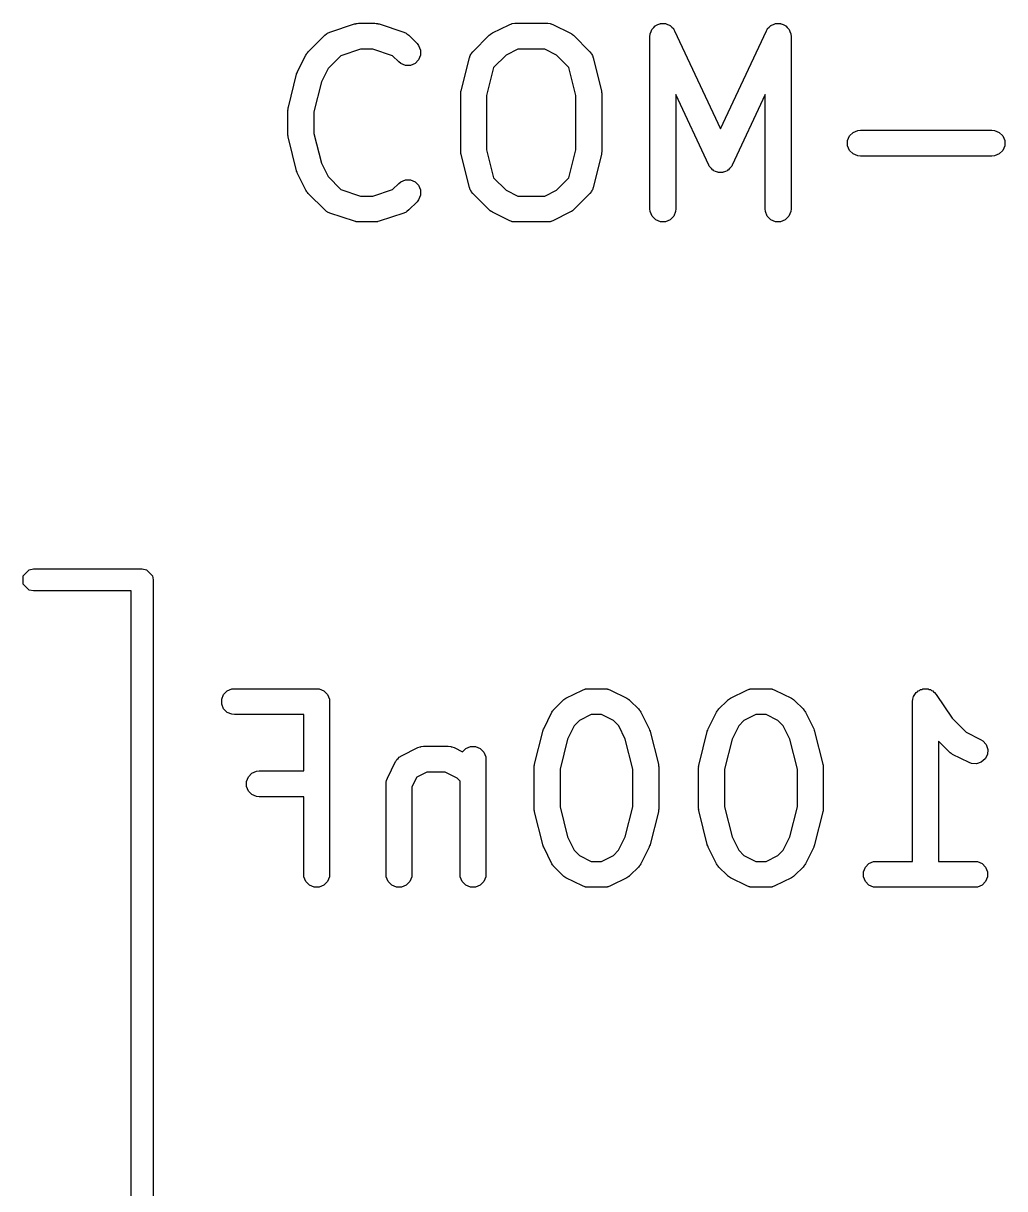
# Model space of a CAD drawing. Header units: millimetres. Extents: x 60 to 220, y -152 to -53.
# Drawn here: x 98.86 to 104.54, y -123.52 to -116.78 of the extents above; entities that cross this region are included whole.
import ezdxf

# ---------------------------------------------------------------- set-up
doc = ezdxf.new("R2010")
doc.units = ezdxf.units.MM
doc.layers.add('F.Silkscreen', color=41, linetype='CONTINUOUS', true_color=0xf2eda1)

msp = doc.modelspace()

# ---------------------------------------------------------------- linework, layer by layer
at = {"layer": 'F.Silkscreen', "linetype": 'CONTINUOUS'}
for p, q in [((100.634997, -116.828787), (100.777853, -116.781168)), ((100.777853, -116.781168), (100.785108, -116.779518)), ((100.785108, -116.779518), (100.786939, -116.77876)), ((100.786939, -116.77876), (100.789592, -116.778498)), ((100.789592, -116.778498), (100.79219, -116.777908)), ((100.79219, -116.777908), (100.794164, -116.778048)), ((100.794164, -116.778048), (100.801571, -116.777319)), ((100.801571, -116.777319), (100.896809, -116.777319)), ((100.896809, -116.777319), (100.904214, -116.778048)), ((100.904214, -116.778048), (100.906189, -116.777908)), ((100.906189, -116.777908), (100.908786, -116.778498)), ((100.908786, -116.778498), (100.911441, -116.77876)), ((100.911441, -116.77876), (100.913272, -116.779518)), ((100.913272, -116.779518), (100.920526, -116.781168)), ((100.920526, -116.781168), (101.063383, -116.828787)), ((101.577554, -116.832856), (101.672792, -116.785237)), ((101.672792, -116.785237), (101.686523, -116.779982)), ((101.686523, -116.779982), (101.689212, -116.77979)), ((101.689212, -116.77979), (101.691701, -116.77876)), ((101.691701, -116.77876), (101.706333, -116.777319)), ((101.706333, -116.777319), (101.896809, -116.777319)), ((101.896809, -116.777319), (101.911441, -116.77876)), ((101.911441, -116.77876), (101.91393, -116.779791)), ((101.91393, -116.779791), (101.916618, -116.779982)), ((101.916618, -116.779982), (101.93035, -116.785237)), ((101.93035, -116.785237), (102.025588, -116.832856)), ((102.510321, -116.801445), (102.51911, -116.791849)), ((102.51911, -116.791849), (102.520625, -116.791141)), ((102.520625, -116.791141), (102.521808, -116.789959)), ((102.521808, -116.789959), (102.533829, -116.784979)), ((102.533829, -116.784979), (102.545628, -116.779473)), ((102.545628, -116.779473), (102.547299, -116.779399)), ((102.547299, -116.779399), (102.548844, -116.77876)), ((102.548844, -116.77876), (102.561863, -116.77876)), ((102.561863, -116.77876), (102.574864, -116.778189)), ((102.574864, -116.778189), (102.576434, -116.77876)), ((102.576434, -116.77876), (102.578108, -116.77876)), ((102.578108, -116.77876), (102.590134, -116.783741)), ((102.590134, -116.783741), (102.602365, -116.788189)), ((102.602365, -116.788189), (102.603598, -116.789318)), ((102.603598, -116.789318), (102.605144, -116.789959)), ((102.605144, -116.789959), (102.614349, -116.799164)), ((102.614349, -116.799164), (102.623946, -116.807953)), ((103.169672, -116.807952), (103.179275, -116.799157)), ((103.179275, -116.799157), (103.188474, -116.789959)), ((103.188474, -116.789959), (103.190019, -116.789319)), ((103.190019, -116.789319), (103.191253, -116.788189)), ((103.191253, -116.788189), (103.203491, -116.783738)), ((103.203491, -116.783738), (103.21551, -116.77876)), ((103.21551, -116.77876), (103.217181, -116.77876)), ((103.217181, -116.77876), (103.218754, -116.778188)), ((103.218754, -116.778188), (103.231768, -116.77876)), ((103.231768, -116.77876), (103.244774, -116.77876)), ((103.244774, -116.77876), (103.246317, -116.779399)), ((103.246317, -116.779399), (103.24799, -116.779473)), ((103.24799, -116.779473), (103.259797, -116.784982)), ((103.259797, -116.784982), (103.27181, -116.789959)), ((103.27181, -116.789959), (103.272991, -116.79114)), ((103.272991, -116.79114), (103.274508, -116.791848)), ((103.274508, -116.791848), (103.283302, -116.801451)), ((100.510443, -116.942143), (100.605681, -116.846905)), ((100.605681, -116.846905), (100.617046, -116.837577)), ((100.617046, -116.837577), (100.619536, -116.836545)), ((100.619536, -116.836545), (100.621571, -116.834781)), ((100.621571, -116.834781), (100.634997, -116.828787)), ((101.063383, -116.828787), (101.076808, -116.834781)), ((101.076808, -116.834781), (101.078843, -116.836546)), ((101.078843, -116.836546), (101.081334, -116.837578)), ((101.081334, -116.837578), (101.092699, -116.846905)), ((101.092699, -116.846905), (101.140318, -116.894524)), ((101.462824, -116.942143), (101.558062, -116.846905)), ((101.558062, -116.846905), (101.563812, -116.842184)), ((101.563812, -116.842184), (101.565111, -116.840688)), ((101.565111, -116.840688), (101.567365, -116.839268)), ((101.567365, -116.839268), (101.569427, -116.837577)), ((101.569427, -116.837577), (101.571259, -116.836818)), ((101.571259, -116.836818), (101.577554, -116.832856)), ((102.025588, -116.832856), (102.031887, -116.83682)), ((102.031887, -116.83682), (102.033715, -116.837578)), ((102.033715, -116.837578), (102.035771, -116.839266)), ((102.035771, -116.839266), (102.038031, -116.840688)), ((102.038031, -116.840688), (102.03933, -116.842186)), ((102.03933, -116.842186), (102.04508, -116.846905)), ((102.04508, -116.846905), (102.140318, -116.942143)), ((102.488476, -116.852319), (102.489423, -116.842697)), ((102.488476, -117.852319), (102.488476, -116.852319)), ((102.489346, -116.840931), (102.48969, -116.839982)), ((102.489423, -116.842697), (102.489346, -116.840931)), ((102.48969, -116.839982), (102.489917, -116.837687)), ((102.489917, -116.837687), (102.494898, -116.82566)), ((102.494898, -116.82566), (102.499346, -116.81343)), ((102.499346, -116.81343), (102.500475, -116.812196)), ((102.500475, -116.812196), (102.501116, -116.810651)), ((102.501116, -116.810651), (102.510321, -116.801445)), ((102.623946, -116.807953), (102.62512, -116.809935)), ((102.62512, -116.809935), (102.625836, -116.810651)), ((102.625836, -116.810651), (102.626514, -116.812287)), ((102.626514, -116.812287), (102.63144, -116.820603)), ((102.63144, -116.820603), (102.896808, -117.38925)), ((102.896808, -117.38925), (103.162178, -116.820602)), ((103.162178, -116.820602), (103.167105, -116.812284)), ((103.167105, -116.812284), (103.167782, -116.810651)), ((103.167782, -116.810651), (103.168496, -116.809936)), ((103.168496, -116.809936), (103.169672, -116.807952)), ((103.283302, -116.801451), (103.292502, -116.810651)), ((103.292502, -116.810651), (103.293142, -116.812196)), ((103.293142, -116.812196), (103.294272, -116.81343)), ((103.294272, -116.81343), (103.298719, -116.82566)), ((103.298719, -116.82566), (103.303701, -116.837687)), ((103.303701, -116.837687), (103.303927, -116.839982)), ((103.303927, -116.839982), (103.304272, -116.840931)), ((103.304272, -116.840931), (103.304194, -116.842697)), ((103.304194, -116.842697), (103.305142, -116.852319)), ((103.305142, -116.852319), (103.305142, -117.852319)), ((100.813741, -116.927319), (100.699228, -116.96549)), ((100.884639, -116.927319), (100.813741, -116.927319)), ((100.999152, -116.96549), (100.884639, -116.927319)), ((101.140318, -116.894524), (101.149645, -116.905889)), ((101.149645, -116.905889), (101.160844, -116.932925)), ((101.160844, -116.932925), (101.160844, -116.962188)), ((101.724038, -116.927319), (101.655522, -116.961577)), ((101.879104, -116.927319), (101.724038, -116.927319)), ((101.94762, -116.961577), (101.879104, -116.927319)), ((100.448775, -117.056873), (100.496394, -116.961635)), ((100.496394, -116.961635), (100.500358, -116.955335)), ((100.500358, -116.955335), (100.501116, -116.953508)), ((100.501116, -116.953508), (100.502804, -116.951451)), ((100.502804, -116.951451), (100.504226, -116.949192)), ((100.504226, -116.949192), (100.505724, -116.947892)), ((100.505724, -116.947892), (100.510443, -116.942143)), ((100.699228, -116.96549), (100.625115, -117.039603)), ((101.034252, -117.00059), (100.999152, -116.96549)), ((101.045617, -117.009917), (101.034252, -117.00059)), ((101.149645, -116.989224), (101.128952, -117.009917)), ((101.160844, -116.962188), (101.149645, -116.989224)), ((101.395477, -117.167462), (101.443096, -116.976986)), ((101.443096, -116.976986), (101.448043, -116.96314)), ((101.448043, -116.96314), (101.451363, -116.958658)), ((101.451363, -116.958658), (101.453497, -116.953508)), ((101.453497, -116.953508), (101.462824, -116.942143)), ((101.655522, -116.961577), (101.583579, -117.033519)), ((102.019562, -117.033519), (101.94762, -116.961577)), ((102.140318, -116.942143), (102.149646, -116.953508)), ((102.149646, -116.953508), (102.15178, -116.958661)), ((102.15178, -116.958661), (102.155099, -116.96314)), ((102.155099, -116.96314), (102.160046, -116.976986)), ((102.160046, -116.976986), (102.207665, -117.167462)), ((100.443096, -117.072224), (100.443481, -117.071144)), ((100.443481, -117.071144), (100.44352, -117.070605)), ((100.44352, -117.070605), (100.445847, -117.064523)), ((100.445847, -117.064523), (100.448043, -117.058378)), ((100.448043, -117.058378), (100.448365, -117.057942)), ((100.448365, -117.057942), (100.448775, -117.056873)), ((100.625115, -117.039603), (100.586621, -117.11659)), ((101.072653, -117.021116), (101.045617, -117.009917)), ((101.101916, -117.021116), (101.072653, -117.021116)), ((101.128952, -117.009917), (101.101916, -117.021116)), ((101.583579, -117.033519), (101.543238, -117.194886)), ((102.059904, -117.194886), (102.019562, -117.033519)), ((100.395477, -117.2627), (100.443096, -117.072224)), ((100.586621, -117.11659), (100.543238, -117.290124)), ((101.393238, -117.185652), (101.393489, -117.183098)), ((101.393238, -117.518985), (101.393238, -117.185652)), ((101.393327, -117.182006), (101.394136, -117.176532)), ((101.393489, -117.183098), (101.393327, -117.182006)), ((101.394136, -117.176532), (101.394679, -117.17102)), ((101.394679, -117.17102), (101.395101, -117.169998)), ((101.395101, -117.169998), (101.395477, -117.167462)), ((101.543238, -117.194886), (101.543238, -117.509751)), ((102.059904, -117.509751), (102.059904, -117.194886)), ((102.207665, -117.167462), (102.20804, -117.169998)), ((102.20804, -117.169998), (102.208463, -117.17102)), ((102.208463, -117.17102), (102.209005, -117.176532)), ((102.209005, -117.176532), (102.209815, -117.182006)), ((102.209815, -117.182006), (102.209652, -117.183098)), ((102.209652, -117.183098), (102.209904, -117.185652)), ((102.209904, -117.185652), (102.209904, -117.518985)), ((102.828845, -117.598321), (102.638476, -117.190386)), ((102.638476, -117.190386), (102.638476, -117.852319)), ((103.155142, -117.190386), (102.964773, -117.59832)), ((103.155142, -117.852319), (103.155142, -117.190386)), ((100.393327, -117.277244), (100.394136, -117.27177)), ((100.394136, -117.27177), (100.394679, -117.266258)), ((100.394679, -117.266258), (100.395101, -117.265236)), ((100.395101, -117.265236), (100.395477, -117.2627)), ((100.393238, -117.28089), (100.393489, -117.278336)), ((100.393238, -117.423747), (100.393238, -117.28089)), ((100.393489, -117.278336), (100.393327, -117.277244)), ((100.543238, -117.290124), (100.543238, -117.414513)), ((103.664665, -117.409006), (103.691701, -117.397807)), ((103.691701, -117.397807), (103.706333, -117.396366)), ((103.706333, -117.396366), (104.468238, -117.396366)), ((104.468238, -117.396366), (104.48287, -117.397807)), ((104.48287, -117.397807), (104.509906, -117.409006)), ((100.393489, -117.4263), (100.393238, -117.423747)), ((100.393327, -117.427393), (100.393489, -117.4263)), ((100.394136, -117.432866), (100.393327, -117.427393)), ((100.394679, -117.438379), (100.394136, -117.432866)), ((100.395101, -117.4394), (100.394679, -117.438379)), ((100.395477, -117.441937), (100.395101, -117.4394)), ((100.443096, -117.632413), (100.395477, -117.441937)), ((100.543238, -117.414513), (100.586621, -117.588047)), ((103.632774, -117.456734), (103.643973, -117.429698)), ((103.632774, -117.485998), (103.632774, -117.456734)), ((103.643973, -117.429698), (103.664665, -117.409006)), ((104.509906, -117.409006), (104.530598, -117.429698)), ((104.530598, -117.429698), (104.541797, -117.456734)), ((104.541797, -117.456734), (104.541797, -117.485998)), ((101.393489, -117.521538), (101.393238, -117.518985)), ((101.393327, -117.522631), (101.393489, -117.521538)), ((101.394136, -117.528104), (101.393327, -117.522631)), ((101.394679, -117.533617), (101.394136, -117.528104)), ((101.395101, -117.534638), (101.394679, -117.533617)), ((101.395477, -117.537175), (101.395101, -117.534638)), ((101.443096, -117.727651), (101.395477, -117.537175)), ((101.543238, -117.509751), (101.583579, -117.671117)), ((102.019562, -117.671117), (102.059904, -117.509751)), ((102.207665, -117.537175), (102.160046, -117.727651)), ((102.20804, -117.534638), (102.207665, -117.537175)), ((102.208463, -117.533617), (102.20804, -117.534638)), ((102.209005, -117.528104), (102.208463, -117.533617)), ((102.209815, -117.522631), (102.209005, -117.528104)), ((102.209904, -117.518985), (102.209652, -117.521538)), ((102.209652, -117.521538), (102.209815, -117.522631)), ((103.643973, -117.513034), (103.632774, -117.485998)), ((103.664665, -117.533726), (103.643973, -117.513034)), ((103.691701, -117.544925), (103.664665, -117.533726)), ((104.509906, -117.533726), (104.48287, -117.544925)), ((104.530598, -117.513034), (104.509906, -117.533726)), ((104.541797, -117.485998), (104.530598, -117.513034)), ((100.586621, -117.588047), (100.625115, -117.665034)), ((102.832019, -117.60368), (102.828845, -117.598321)), ((102.832679, -117.605493), (102.832019, -117.60368)), ((102.833853, -117.606775), (102.832679, -117.605493)), ((102.836339, -117.610971), (102.833853, -117.606775)), ((102.844748, -117.618671), (102.836339, -117.610971)), ((102.957279, -117.61097), (102.948876, -117.618664)), ((102.959762, -117.606777), (102.957279, -117.61097)), ((102.960939, -117.605493), (102.959762, -117.606777)), ((102.961599, -117.603677), (102.960939, -117.605493)), ((102.964773, -117.59832), (102.961599, -117.603677)), ((103.706333, -117.546366), (103.691701, -117.544925)), ((104.468238, -117.546366), (103.706333, -117.546366)), ((104.48287, -117.544925), (104.468238, -117.546366)), ((100.443481, -117.633492), (100.443096, -117.632413)), ((100.44352, -117.634032), (100.443481, -117.633492)), ((100.445847, -117.640113), (100.44352, -117.634032)), ((100.448043, -117.646259), (100.445847, -117.640113)), ((100.448365, -117.646694), (100.448043, -117.646259)), ((100.448775, -117.647764), (100.448365, -117.646694)), ((100.496394, -117.743002), (100.448775, -117.647764)), ((100.625115, -117.665034), (100.699228, -117.739148)), ((101.583579, -117.671117), (101.655522, -117.743061)), ((101.947619, -117.743061), (102.019562, -117.671117)), ((102.852443, -117.627074), (102.844748, -117.618671)), ((102.855461, -117.628482), (102.852443, -117.627074)), ((102.85792, -117.630734), (102.855461, -117.628482)), ((102.868632, -117.634629), (102.85792, -117.630734)), ((102.878961, -117.63945), (102.868632, -117.634629)), ((102.882289, -117.639596), (102.878961, -117.63945)), ((102.885421, -117.640735), (102.882289, -117.639596)), ((102.896815, -117.640234), (102.885421, -117.640735)), ((102.908197, -117.640734), (102.896815, -117.640234)), ((102.911325, -117.639596), (102.908197, -117.640734)), ((102.914657, -117.63945), (102.911325, -117.639596)), ((102.924992, -117.634626), (102.914657, -117.63945)), ((102.935698, -117.630734), (102.924992, -117.634626)), ((102.938153, -117.628484), (102.935698, -117.630734)), ((102.941175, -117.627075), (102.938153, -117.628484)), ((102.948876, -117.618664), (102.941175, -117.627075)), ((100.500357, -117.749298), (100.496394, -117.743002)), ((100.699228, -117.739148), (100.813741, -117.777319)), ((100.884639, -117.777319), (100.999152, -117.739147)), ((100.999152, -117.739147), (101.034251, -117.704048)), ((101.034251, -117.704048), (101.045617, -117.69472)), ((101.045617, -117.69472), (101.072653, -117.683521)), ((101.072653, -117.683521), (101.101916, -117.683521)), ((101.101916, -117.683521), (101.128952, -117.694719)), ((101.128952, -117.694719), (101.149645, -117.715412)), ((101.149645, -117.715412), (101.160844, -117.742448)), ((101.160844, -117.742448), (101.160844, -117.771711)), ((101.448043, -117.741497), (101.443096, -117.727651)), ((101.451362, -117.745976), (101.448043, -117.741497)), ((101.453496, -117.751128), (101.451362, -117.745976)), ((101.655522, -117.743061), (101.724038, -117.777319)), ((101.879104, -117.777319), (101.947619, -117.743061)), ((102.151779, -117.745976), (102.149646, -117.751128)), ((102.155099, -117.741497), (102.151779, -117.745976)), ((102.160046, -117.727651), (102.155099, -117.741497)), ((100.501115, -117.751128), (100.500357, -117.749298)), ((100.502804, -117.753186), (100.501115, -117.751128)), ((100.504226, -117.755445), (100.502804, -117.753186)), ((100.505724, -117.756744), (100.504226, -117.755445)), ((100.510443, -117.762494), (100.505724, -117.756744)), ((100.605681, -117.857733), (100.510443, -117.762494)), ((100.813741, -117.777319), (100.884639, -117.777319)), ((101.140318, -117.810113), (101.0927, -117.857732)), ((101.149646, -117.798747), (101.140318, -117.810113)), ((101.160844, -117.771711), (101.149646, -117.798747)), ((101.462824, -117.762494), (101.453496, -117.751128)), ((101.558062, -117.857733), (101.462824, -117.762494)), ((101.724038, -117.777319), (101.879104, -117.777319)), ((102.140319, -117.762493), (102.04508, -117.857733)), ((102.149646, -117.751128), (102.140319, -117.762493)), ((100.617046, -117.867061), (100.605681, -117.857733)), ((100.619536, -117.868092), (100.617046, -117.867061)), ((100.621571, -117.869857), (100.619536, -117.868092)), ((100.634997, -117.875851), (100.621571, -117.869857)), ((100.777853, -117.92347), (100.634997, -117.875851)), ((101.063383, -117.875851), (100.920526, -117.92347)), ((101.076808, -117.869857), (101.063383, -117.875851)), ((101.078843, -117.868091), (101.076808, -117.869857)), ((101.081334, -117.86706), (101.078843, -117.868091)), ((101.0927, -117.857732), (101.081334, -117.86706)), ((101.563812, -117.862453), (101.558062, -117.857733)), ((101.565111, -117.86395), (101.563812, -117.862453)), ((101.567365, -117.865369), (101.565111, -117.86395)), ((101.569427, -117.867061), (101.567365, -117.865369)), ((101.571259, -117.867819), (101.569427, -117.867061)), ((101.577554, -117.871782), (101.571259, -117.867819)), ((101.672792, -117.919401), (101.577554, -117.871782)), ((102.025588, -117.871782), (101.93035, -117.919401)), ((102.031887, -117.867817), (102.025588, -117.871782)), ((102.033715, -117.86706), (102.031887, -117.867817)), ((102.035771, -117.865371), (102.033715, -117.86706)), ((102.038031, -117.86395), (102.035771, -117.865371)), ((102.03933, -117.862451), (102.038031, -117.86395)), ((102.04508, -117.857733), (102.03933, -117.862451)), ((102.489917, -117.866951), (102.488476, -117.852319)), ((102.501116, -117.893987), (102.489917, -117.866951)), ((102.637035, -117.866951), (102.625836, -117.893987)), ((102.638476, -117.852319), (102.637035, -117.866951)), ((103.156583, -117.866951), (103.155142, -117.852319)), ((103.167782, -117.893987), (103.156583, -117.866951)), ((103.303701, -117.866951), (103.292502, -117.893987)), ((103.305142, -117.852319), (103.303701, -117.866951)), ((100.785108, -117.925119), (100.777853, -117.92347)), ((100.786939, -117.925878), (100.785108, -117.925119)), ((100.789592, -117.926139), (100.786939, -117.925878)), ((100.79219, -117.92673), (100.789592, -117.926139)), ((100.794164, -117.926589), (100.79219, -117.92673)), ((100.801571, -117.927319), (100.794164, -117.926589)), ((100.896809, -117.927319), (100.801571, -117.927319)), ((100.904214, -117.926589), (100.896809, -117.927319)), ((100.906189, -117.92673), (100.904214, -117.926589)), ((100.908786, -117.926139), (100.906189, -117.92673)), ((100.911441, -117.925878), (100.908786, -117.926139)), ((100.913272, -117.925119), (100.911441, -117.925878)), ((100.920526, -117.92347), (100.913272, -117.925119)), ((101.686523, -117.924656), (101.672792, -117.919401)), ((101.689212, -117.924847), (101.686523, -117.924656)), ((101.691701, -117.925878), (101.689212, -117.924847)), ((101.706333, -117.927319), (101.691701, -117.925878)), ((101.896809, -117.927319), (101.706333, -117.927319)), ((101.911441, -117.925878), (101.896809, -117.927319)), ((101.91393, -117.924846), (101.911441, -117.925878)), ((101.916618, -117.924656), (101.91393, -117.924846)), ((101.93035, -117.919401), (101.916618, -117.924656)), ((102.521808, -117.914679), (102.501116, -117.893987)), ((102.548844, -117.925878), (102.521808, -117.914679)), ((102.578108, -117.925878), (102.548844, -117.925878)), ((102.605144, -117.914679), (102.578108, -117.925878)), ((102.625836, -117.893987), (102.605144, -117.914679)), ((103.188474, -117.914679), (103.167782, -117.893987)), ((103.21551, -117.925878), (103.188474, -117.914679)), ((103.244774, -117.925878), (103.21551, -117.925878)), ((103.27181, -117.914679), (103.244774, -117.925878)), ((103.292502, -117.893987), (103.27181, -117.914679)), ((98.861334, -119.9757), (98.8957, -119.941334)), ((98.8957, -119.941334), (98.92, -119.9365)), ((98.92, -119.9365), (99.55, -119.9365)), ((99.55, -119.9365), (99.5743, -119.941334)), ((99.5743, -119.941334), (99.608666, -119.9757)), ((98.861334, -120.0243), (98.861334, -119.9757)), ((98.8957, -120.058666), (98.861334, -120.0243)), ((99.608666, -119.9757), (99.6135, -120)), ((99.6135, -120), (99.6135, -126.2365)), ((98.92, -120.0635), (98.8957, -120.058666)), ((99.4865, -120.0635), (98.92, -120.0635)), ((99.4865, -126.3), (99.4865, -120.0635)), ((100.020973, -120.663151), (100.041665, -120.642459)), ((100.041665, -120.642459), (100.068701, -120.63126)), ((100.068701, -120.63126), (100.083333, -120.629819)), ((100.083333, -120.629819), (100.559523, -120.629819)), ((100.559523, -120.629819), (100.574155, -120.63126)), ((100.574155, -120.63126), (100.601191, -120.642459)), ((100.601191, -120.642459), (100.621883, -120.663151)), ((102.002173, -120.685356), (102.097411, -120.637737)), ((102.097411, -120.637737), (102.111142, -120.632482)), ((102.111142, -120.632482), (102.113831, -120.63229)), ((102.113831, -120.63229), (102.11632, -120.63126)), ((102.11632, -120.63126), (102.130952, -120.629819)), ((102.130952, -120.629819), (102.22619, -120.629819)), ((102.22619, -120.629819), (102.240822, -120.63126)), ((102.240822, -120.63126), (102.243311, -120.632291)), ((102.243311, -120.632291), (102.245999, -120.632482)), ((102.245999, -120.632482), (102.259731, -120.637737)), ((102.259731, -120.637737), (102.354969, -120.685356)), ((102.954554, -120.685356), (103.049792, -120.637737)), ((103.049792, -120.637737), (103.063523, -120.632482)), ((103.063523, -120.632482), (103.066212, -120.63229)), ((103.066212, -120.63229), (103.068701, -120.63126)), ((103.068701, -120.63126), (103.083333, -120.629819)), ((103.083333, -120.629819), (103.178571, -120.629819)), ((103.178571, -120.629819), (103.193203, -120.63126)), ((103.193203, -120.63126), (103.195692, -120.632291)), ((103.195692, -120.632291), (103.19838, -120.632482)), ((103.19838, -120.632482), (103.212112, -120.637737)), ((103.212112, -120.637737), (103.30735, -120.685356)), ((104.036469, -120.647654), (104.041665, -120.642459)), ((104.041665, -120.642459), (104.048525, -120.639617)), ((104.048525, -120.639617), (104.054704, -120.635498)), ((104.054704, -120.635498), (104.061912, -120.634072)), ((104.061912, -120.634072), (104.068701, -120.63126)), ((104.068701, -120.63126), (104.076128, -120.63126)), ((104.076128, -120.63126), (104.083412, -120.629819)), ((104.083412, -120.629819), (104.090617, -120.63126)), ((104.090617, -120.63126), (104.097965, -120.63126)), ((104.097965, -120.63126), (104.104825, -120.634101)), ((104.104825, -120.634101), (104.112106, -120.635558)), ((104.112106, -120.635558), (104.118211, -120.639646)), ((104.118211, -120.639646), (104.125001, -120.642459)), ((104.125001, -120.642459), (104.130251, -120.647709)), ((100.009774, -120.690187), (100.020973, -120.663151)), ((100.009774, -120.719451), (100.009774, -120.690187)), ((100.621883, -120.663151), (100.633082, -120.690187)), ((100.633082, -120.690187), (100.634523, -120.704819)), ((100.634523, -120.704819), (100.634523, -121.704819)), ((101.935062, -120.747024), (101.982681, -120.699405)), ((101.982681, -120.699405), (101.98843, -120.694686)), ((101.98843, -120.694686), (101.98973, -120.693188)), ((101.98973, -120.693188), (101.991989, -120.691766)), ((101.991989, -120.691766), (101.994046, -120.690078)), ((101.994046, -120.690078), (101.995873, -120.68932)), ((101.995873, -120.68932), (102.002173, -120.685356)), ((102.354969, -120.685356), (102.361268, -120.68932)), ((102.361268, -120.68932), (102.363096, -120.690078)), ((102.363096, -120.690078), (102.365152, -120.691766)), ((102.365152, -120.691766), (102.367412, -120.693188)), ((102.367412, -120.693188), (102.368711, -120.694686)), ((102.368711, -120.694686), (102.374461, -120.699405)), ((102.374461, -120.699405), (102.42208, -120.747024)), ((102.887443, -120.747024), (102.935062, -120.699405)), ((102.935062, -120.699405), (102.940811, -120.694686)), ((102.940811, -120.694686), (102.942111, -120.693188)), ((102.942111, -120.693188), (102.94437, -120.691766)), ((102.94437, -120.691766), (102.946427, -120.690078)), ((102.946427, -120.690078), (102.948254, -120.68932)), ((102.948254, -120.68932), (102.954554, -120.685356)), ((103.30735, -120.685356), (103.313649, -120.68932)), ((103.313649, -120.68932), (103.315477, -120.690078)), ((103.315477, -120.690078), (103.317533, -120.691766)), ((103.317533, -120.691766), (103.319793, -120.693188)), ((103.319793, -120.693188), (103.321092, -120.694686)), ((103.321092, -120.694686), (103.326842, -120.699405)), ((103.326842, -120.699405), (103.374461, -120.747024)), ((104.008333, -120.70474), (104.008348, -120.704663)), ((104.008338, -120.704766), (104.008333, -120.70474)), ((104.008333, -120.704819), (104.008338, -120.704766)), ((104.008333, -121.629819), (104.008333, -120.704819)), ((104.008348, -120.704663), (104.009774, -120.690187)), ((104.009774, -120.690187), (104.012615, -120.683326)), ((104.012615, -120.683326), (104.014072, -120.676046)), ((104.014072, -120.676046), (104.01816, -120.66994)), ((104.01816, -120.66994), (104.020973, -120.663151)), ((104.020973, -120.663151), (104.026223, -120.6579)), ((104.026223, -120.6579), (104.030355, -120.651731)), ((104.030355, -120.651731), (104.036469, -120.647654)), ((104.130251, -120.647709), (104.136421, -120.651841)), ((104.136421, -120.651841), (104.145641, -120.663099)), ((104.145641, -120.663099), (104.145693, -120.663151)), ((104.145693, -120.663151), (104.145702, -120.663173)), ((104.145702, -120.663173), (104.145737, -120.663216)), ((104.145737, -120.663216), (104.236855, -120.799894)), ((100.020973, -120.746487), (100.009774, -120.719451)), ((100.041665, -120.767179), (100.020973, -120.746487)), ((100.068701, -120.778378), (100.041665, -120.767179)), ((100.083333, -120.779819), (100.068701, -120.778378)), ((100.484523, -120.779819), (100.083333, -120.779819)), ((100.484523, -121.106009), (100.484523, -120.779819)), ((101.873394, -120.861754), (101.921013, -120.766516)), ((101.921013, -120.766516), (101.924977, -120.760216)), ((101.924977, -120.760216), (101.925735, -120.758389)), ((101.925735, -120.758389), (101.927423, -120.756332)), ((101.927423, -120.756332), (101.928845, -120.754073)), ((101.928845, -120.754073), (101.930343, -120.752773)), ((101.930343, -120.752773), (101.935062, -120.747024)), ((102.148657, -120.779819), (102.080141, -120.814077)), ((102.208485, -120.779819), (102.148657, -120.779819)), ((102.277001, -120.814077), (102.208485, -120.779819)), ((102.42208, -120.747024), (102.426798, -120.752773)), ((102.426798, -120.752773), (102.428297, -120.754073)), ((102.428297, -120.754073), (102.429718, -120.756332)), ((102.429718, -120.756332), (102.431407, -120.758389)), ((102.431407, -120.758389), (102.432164, -120.760216)), ((102.432164, -120.760216), (102.436129, -120.766516)), ((102.436129, -120.766516), (102.483748, -120.861754)), ((102.825775, -120.861754), (102.873394, -120.766516)), ((102.873394, -120.766516), (102.877358, -120.760216)), ((102.877358, -120.760216), (102.878116, -120.758389)), ((102.878116, -120.758389), (102.879804, -120.756332)), ((102.879804, -120.756332), (102.881226, -120.754073)), ((102.881226, -120.754073), (102.882724, -120.752773)), ((102.882724, -120.752773), (102.887443, -120.747024)), ((103.101038, -120.779819), (103.032522, -120.814077)), ((103.160866, -120.779819), (103.101038, -120.779819)), ((103.229382, -120.814077), (103.160866, -120.779819)), ((103.374461, -120.747024), (103.379179, -120.752773)), ((103.379179, -120.752773), (103.380678, -120.754073)), ((103.380678, -120.754073), (103.382099, -120.756332)), ((103.382099, -120.756332), (103.383788, -120.758389)), ((103.383788, -120.758389), (103.384545, -120.760216)), ((103.384545, -120.760216), (103.38851, -120.766516)), ((103.38851, -120.766516), (103.436129, -120.861754)), ((102.049734, -120.844484), (102.01124, -120.921471)), ((102.080141, -120.814077), (102.049734, -120.844484)), ((102.307408, -120.844484), (102.277001, -120.814077)), ((102.345901, -120.921471), (102.307408, -120.844484)), ((103.002115, -120.844484), (102.963621, -120.921471)), ((103.032522, -120.814077), (103.002115, -120.844484)), ((103.259789, -120.844484), (103.229382, -120.814077)), ((103.298282, -120.921471), (103.259789, -120.844484)), ((104.236855, -120.799894), (104.318236, -120.881275)), ((101.820096, -121.067581), (101.867715, -120.877105)), ((101.867715, -120.877105), (101.8681, -120.876025)), ((101.8681, -120.876025), (101.868139, -120.875486)), ((101.868139, -120.875486), (101.870466, -120.869404)), ((101.870466, -120.869404), (101.872662, -120.863259)), ((101.872662, -120.863259), (101.872984, -120.862823)), ((101.872984, -120.862823), (101.873394, -120.861754)), ((102.483748, -120.861754), (102.484157, -120.862823)), ((102.484157, -120.862823), (102.48448, -120.863259)), ((102.48448, -120.863259), (102.486672, -120.869395)), ((102.486672, -120.869395), (102.489003, -120.875485)), ((102.489003, -120.875485), (102.489041, -120.876025)), ((102.489041, -120.876025), (102.489427, -120.877105)), ((102.489427, -120.877105), (102.537046, -121.067581)), ((102.772477, -121.067581), (102.820096, -120.877105)), ((102.820096, -120.877105), (102.820481, -120.876025)), ((102.820481, -120.876025), (102.82052, -120.875486)), ((102.82052, -120.875486), (102.822847, -120.869404)), ((102.822847, -120.869404), (102.825043, -120.863259)), ((102.825043, -120.863259), (102.825365, -120.862823)), ((102.825365, -120.862823), (102.825775, -120.861754)), ((103.436129, -120.861754), (103.436538, -120.862823)), ((103.436538, -120.862823), (103.436861, -120.863259)), ((103.436861, -120.863259), (103.439053, -120.869395)), ((103.439053, -120.869395), (103.441384, -120.875485)), ((103.441384, -120.875485), (103.441422, -120.876025)), ((103.441422, -120.876025), (103.441808, -120.877105)), ((103.441808, -120.877105), (103.489427, -121.067581)), ((104.318236, -120.881275), (104.402588, -120.923451)), ((101.049792, -121.018689), (101.14503, -120.97107)), ((101.14503, -120.97107), (101.158761, -120.965815)), ((101.158761, -120.965815), (101.16145, -120.965623)), ((101.16145, -120.965623), (101.163939, -120.964593)), ((101.163939, -120.964593), (101.178571, -120.963152)), ((101.178571, -120.963152), (101.321428, -120.963152)), ((101.321428, -120.963152), (101.33606, -120.964593)), ((101.33606, -120.964593), (101.338549, -120.965624)), ((101.338549, -120.965624), (101.341237, -120.965815)), ((101.341237, -120.965815), (101.354969, -120.97107)), ((101.354969, -120.97107), (101.403215, -120.995193)), ((101.403215, -120.995193), (101.422617, -120.975792)), ((101.422617, -120.975792), (101.449653, -120.964593)), ((101.449653, -120.964593), (101.478917, -120.964593)), ((101.478917, -120.964593), (101.505953, -120.975792)), ((101.505953, -120.975792), (101.526645, -120.996484)), ((102.01124, -120.921471), (101.967857, -121.095005)), ((102.389285, -121.095005), (102.345901, -120.921471)), ((102.963621, -120.921471), (102.920238, -121.095005)), ((103.341666, -121.095005), (103.298282, -120.921471)), ((104.220776, -120.995947), (104.158333, -120.933504)), ((104.158333, -120.933504), (104.158333, -121.629819)), ((104.402588, -120.923451), (104.415031, -120.931283)), ((104.415031, -120.931283), (104.434204, -120.953391)), ((104.434204, -120.953391), (104.443458, -120.981152)), ((104.443458, -120.981152), (104.441384, -121.010342)), ((100.968632, -121.147468), (101.016251, -121.05223)), ((101.016251, -121.05223), (101.017791, -121.049782)), ((101.017791, -121.049782), (101.018176, -121.048629)), ((101.018176, -121.048629), (101.019421, -121.047192)), ((101.019421, -121.047192), (101.024083, -121.039787)), ((101.024083, -121.039787), (101.031187, -121.033625)), ((101.031187, -121.033625), (101.037349, -121.026521)), ((101.037349, -121.026521), (101.044754, -121.021859)), ((101.044754, -121.021859), (101.046191, -121.020614)), ((101.046191, -121.020614), (101.047344, -121.020229)), ((101.047344, -121.020229), (101.049792, -121.018689)), ((101.526645, -120.996484), (101.537844, -121.02352)), ((101.537844, -121.02352), (101.539285, -121.038152)), ((101.539285, -121.038152), (101.539285, -121.704819)), ((104.226526, -121.000667), (104.220776, -120.995947)), ((104.227825, -121.002164), (104.226526, -121.000667)), ((104.230079, -121.003583), (104.227825, -121.002164)), ((104.232141, -121.005275), (104.230079, -121.003583)), ((104.233973, -121.006033), (104.232141, -121.005275)), ((104.240268, -121.009996), (104.233973, -121.006033)), ((104.335506, -121.057615), (104.240268, -121.009996)), ((104.428296, -121.036517), (104.406189, -121.05569)), ((104.441384, -121.010342), (104.428296, -121.036517)), ((100.16383, -121.139341), (100.184522, -121.118649)), ((100.184522, -121.118649), (100.211558, -121.10745)), ((100.211558, -121.10745), (100.22619, -121.106009)), ((100.22619, -121.106009), (100.484523, -121.106009)), ((101.196276, -121.113152), (101.139234, -121.141672)), ((101.303723, -121.113152), (101.196276, -121.113152)), ((101.372239, -121.14741), (101.303723, -121.113152)), ((101.817857, -121.085771), (101.818108, -121.083217)), ((101.817857, -121.323866), (101.817857, -121.085771)), ((101.817946, -121.082125), (101.818755, -121.076651)), ((101.818108, -121.083217), (101.817946, -121.082125)), ((101.818755, -121.076651), (101.819298, -121.071139)), ((101.819298, -121.071139), (101.81972, -121.070117)), ((101.81972, -121.070117), (101.820096, -121.067581)), ((101.967857, -121.095005), (101.967857, -121.314632)), ((102.389285, -121.314632), (102.389285, -121.095005)), ((102.537046, -121.067581), (102.537421, -121.070117)), ((102.537421, -121.070117), (102.537844, -121.071139)), ((102.537844, -121.071139), (102.538386, -121.076651)), ((102.538386, -121.076651), (102.539196, -121.082125)), ((102.539196, -121.082125), (102.539033, -121.083217)), ((102.539033, -121.083217), (102.539285, -121.085771)), ((102.539285, -121.085771), (102.539285, -121.323866)), ((102.770238, -121.085771), (102.770489, -121.083217)), ((102.770238, -121.323866), (102.770238, -121.085771)), ((102.770327, -121.082125), (102.771136, -121.076651)), ((102.770489, -121.083217), (102.770327, -121.082125)), ((102.771136, -121.076651), (102.771679, -121.071139)), ((102.771679, -121.071139), (102.772101, -121.070117)), ((102.772101, -121.070117), (102.772477, -121.067581)), ((102.920238, -121.095005), (102.920238, -121.314632)), ((103.341666, -121.314632), (103.341666, -121.095005)), ((103.489427, -121.067581), (103.489802, -121.070117)), ((103.489802, -121.070117), (103.490225, -121.071139)), ((103.490225, -121.071139), (103.490767, -121.076651)), ((103.490767, -121.076651), (103.491577, -121.082125)), ((103.491577, -121.082125), (103.491414, -121.083217)), ((103.491414, -121.083217), (103.491666, -121.085771)), ((103.491666, -121.085771), (103.491666, -121.323866)), ((104.349237, -121.06287), (104.335506, -121.057615)), ((104.378427, -121.064944), (104.349237, -121.06287)), ((104.406189, -121.05569), (104.378427, -121.064944)), ((100.152631, -121.166377), (100.16383, -121.139341)), ((100.152631, -121.195641), (100.152631, -121.166377)), ((100.960714, -121.181009), (100.962155, -121.166377)), ((100.960714, -121.704819), (100.960714, -121.181009)), ((100.962155, -121.166377), (100.963186, -121.163887)), ((100.963186, -121.163887), (100.963377, -121.1612)), ((100.963377, -121.1612), (100.968632, -121.147468)), ((101.139234, -121.141672), (101.110714, -121.198714)), ((101.389285, -121.164456), (101.372239, -121.14741)), ((101.389285, -121.704819), (101.389285, -121.164456)), ((100.16383, -121.222677), (100.152631, -121.195641)), ((100.184522, -121.243369), (100.16383, -121.222677)), ((100.211558, -121.254568), (100.184522, -121.243369)), ((100.22619, -121.256009), (100.211558, -121.254568)), ((101.110714, -121.198714), (101.110714, -121.704819)), ((100.484523, -121.256009), (100.22619, -121.256009)), ((100.484523, -121.704819), (100.484523, -121.256009)), ((101.967857, -121.314632), (102.01124, -121.488166)), ((102.345901, -121.488166), (102.389285, -121.314632)), ((102.920238, -121.314632), (102.963621, -121.488166)), ((103.298282, -121.488166), (103.341666, -121.314632)), ((101.818108, -121.326419), (101.817857, -121.323866)), ((101.817946, -121.327512), (101.818108, -121.326419)), ((101.818755, -121.332985), (101.817946, -121.327512)), ((101.819298, -121.338498), (101.818755, -121.332985)), ((101.81972, -121.339519), (101.819298, -121.338498)), ((101.820096, -121.342056), (101.81972, -121.339519)), ((101.867715, -121.532532), (101.820096, -121.342056)), ((102.537046, -121.342056), (102.489427, -121.532532)), ((102.537421, -121.339519), (102.537046, -121.342056)), ((102.537844, -121.338498), (102.537421, -121.339519)), ((102.538386, -121.332985), (102.537844, -121.338498)), ((102.539196, -121.327512), (102.538386, -121.332985)), ((102.539285, -121.323866), (102.539033, -121.326419)), ((102.539033, -121.326419), (102.539196, -121.327512)), ((102.770489, -121.326419), (102.770238, -121.323866)), ((102.770327, -121.327512), (102.770489, -121.326419)), ((102.771136, -121.332985), (102.770327, -121.327512)), ((102.771679, -121.338498), (102.771136, -121.332985)), ((102.772101, -121.339519), (102.771679, -121.338498)), ((102.772477, -121.342056), (102.772101, -121.339519)), ((102.820096, -121.532532), (102.772477, -121.342056)), ((103.489427, -121.342056), (103.441808, -121.532532)), ((103.489802, -121.339519), (103.489427, -121.342056)), ((103.490225, -121.338498), (103.489802, -121.339519)), ((103.490767, -121.332985), (103.490225, -121.338498)), ((103.491577, -121.327512), (103.490767, -121.332985)), ((103.491666, -121.323866), (103.491414, -121.326419)), ((103.491414, -121.326419), (103.491577, -121.327512)), ((102.01124, -121.488166), (102.049734, -121.565153)), ((102.307407, -121.565153), (102.345901, -121.488166)), ((102.963621, -121.488166), (103.002115, -121.565153)), ((103.259788, -121.565153), (103.298282, -121.488166)), ((101.8681, -121.533611), (101.867715, -121.532532)), ((101.868139, -121.534151), (101.8681, -121.533611)), ((101.870466, -121.540232), (101.868139, -121.534151)), ((101.872662, -121.546378), (101.870466, -121.540232)), ((101.872984, -121.546813), (101.872662, -121.546378)), ((101.873394, -121.547883), (101.872984, -121.546813)), ((101.921013, -121.643121), (101.873394, -121.547883)), ((102.049734, -121.565153), (102.080141, -121.595561)), ((102.277, -121.595561), (102.307407, -121.565153)), ((102.483748, -121.547883), (102.436129, -121.643121)), ((102.484157, -121.546813), (102.483748, -121.547883)), ((102.48448, -121.546378), (102.484157, -121.546813)), ((102.486672, -121.540241), (102.48448, -121.546378)), ((102.489003, -121.534152), (102.486672, -121.540241)), ((102.489041, -121.533611), (102.489003, -121.534152)), ((102.489427, -121.532532), (102.489041, -121.533611)), ((102.820481, -121.533611), (102.820096, -121.532532)), ((102.82052, -121.534151), (102.820481, -121.533611)), ((102.822847, -121.540232), (102.82052, -121.534151)), ((102.825043, -121.546378), (102.822847, -121.540232)), ((102.825365, -121.546813), (102.825043, -121.546378)), ((102.825775, -121.547883), (102.825365, -121.546813)), ((102.873394, -121.643121), (102.825775, -121.547883)), ((103.002115, -121.565153), (103.032522, -121.595561)), ((103.229381, -121.595561), (103.259788, -121.565153)), ((103.436129, -121.547883), (103.38851, -121.643121)), ((103.436538, -121.546813), (103.436129, -121.547883)), ((103.436861, -121.546378), (103.436538, -121.546813)), ((103.439053, -121.540241), (103.436861, -121.546378)), ((103.441384, -121.534152), (103.439053, -121.540241)), ((103.441422, -121.533611), (103.441384, -121.534152)), ((103.441808, -121.532532), (103.441422, -121.533611)), ((101.924976, -121.649417), (101.921013, -121.643121)), ((101.925734, -121.651247), (101.924976, -121.649417)), ((101.927423, -121.653305), (101.925734, -121.651247)), ((101.928845, -121.655564), (101.927423, -121.653305)), ((101.930343, -121.656863), (101.928845, -121.655564)), ((101.935061, -121.662612), (101.930343, -121.656863)), ((102.080141, -121.595561), (102.148657, -121.629819)), ((102.148657, -121.629819), (102.208485, -121.629819)), ((102.208485, -121.629819), (102.277, -121.595561)), ((102.426798, -121.656863), (102.42208, -121.662613)), ((102.428297, -121.655564), (102.426798, -121.656863)), ((102.429718, -121.653305), (102.428297, -121.655564)), ((102.431408, -121.651247), (102.429718, -121.653305)), ((102.432165, -121.649417), (102.431408, -121.651247)), ((102.436129, -121.643121), (102.432165, -121.649417)), ((102.877357, -121.649417), (102.873394, -121.643121)), ((102.878115, -121.651247), (102.877357, -121.649417)), ((102.879804, -121.653305), (102.878115, -121.651247)), ((102.881226, -121.655564), (102.879804, -121.653305)), ((102.882724, -121.656863), (102.881226, -121.655564)), ((102.887442, -121.662612), (102.882724, -121.656863)), ((103.032522, -121.595561), (103.101038, -121.629819)), ((103.101038, -121.629819), (103.160866, -121.629819)), ((103.160866, -121.629819), (103.229381, -121.595561)), ((103.379179, -121.656863), (103.374461, -121.662613)), ((103.380678, -121.655564), (103.379179, -121.656863)), ((103.382099, -121.653305), (103.380678, -121.655564)), ((103.383789, -121.651247), (103.382099, -121.653305)), ((103.384546, -121.649417), (103.383789, -121.651247)), ((103.38851, -121.643121), (103.384546, -121.649417)), ((103.735259, -121.663151), (103.755951, -121.642459)), ((103.755951, -121.642459), (103.782987, -121.63126)), ((103.782987, -121.63126), (103.797619, -121.629819)), ((103.797619, -121.629819), (104.008333, -121.629819)), ((104.158333, -121.629819), (104.369047, -121.629819)), ((104.369047, -121.629819), (104.383679, -121.63126)), ((104.383679, -121.63126), (104.410715, -121.642459)), ((104.410715, -121.642459), (104.431407, -121.663151)), ((100.485964, -121.719451), (100.484523, -121.704819)), ((100.497163, -121.746487), (100.485964, -121.719451)), ((100.633082, -121.719451), (100.621883, -121.746487)), ((100.634523, -121.704819), (100.633082, -121.719451)), ((100.962155, -121.719451), (100.960714, -121.704819)), ((100.973354, -121.746487), (100.962155, -121.719451)), ((101.109273, -121.719451), (101.098074, -121.746487)), ((101.110714, -121.704819), (101.109273, -121.719451)), ((101.390726, -121.719451), (101.389285, -121.704819)), ((101.401925, -121.746487), (101.390726, -121.719451)), ((101.537844, -121.719451), (101.526645, -121.746487)), ((101.539285, -121.704819), (101.537844, -121.719451)), ((101.98268, -121.710232), (101.935061, -121.662612)), ((101.988429, -121.71495), (101.98268, -121.710232)), ((101.98973, -121.71645), (101.988429, -121.71495)), ((101.991989, -121.717872), (101.98973, -121.71645)), ((101.994046, -121.71956), (101.991989, -121.717872)), ((101.995873, -121.720317), (101.994046, -121.71956)), ((102.002173, -121.724282), (101.995873, -121.720317)), ((102.097411, -121.771901), (102.002173, -121.724282)), ((102.354969, -121.724282), (102.259731, -121.771901)), ((102.361268, -121.720317), (102.354969, -121.724282)), ((102.363096, -121.71956), (102.361268, -121.720317)), ((102.365152, -121.717872), (102.363096, -121.71956)), ((102.367412, -121.71645), (102.365152, -121.717872)), ((102.368712, -121.71495), (102.367412, -121.71645)), ((102.374462, -121.710232), (102.368712, -121.71495)), ((102.42208, -121.662613), (102.374462, -121.710232)), ((102.935061, -121.710232), (102.887442, -121.662612)), ((102.94081, -121.71495), (102.935061, -121.710232)), ((102.942111, -121.71645), (102.94081, -121.71495)), ((102.94437, -121.717872), (102.942111, -121.71645)), ((102.946427, -121.71956), (102.94437, -121.717872)), ((102.948254, -121.720317), (102.946427, -121.71956)), ((102.954554, -121.724282), (102.948254, -121.720317)), ((103.049792, -121.771901), (102.954554, -121.724282)), ((103.30735, -121.724282), (103.212112, -121.771901)), ((103.313649, -121.720317), (103.30735, -121.724282)), ((103.315477, -121.71956), (103.313649, -121.720317)), ((103.317533, -121.717872), (103.315477, -121.71956)), ((103.319793, -121.71645), (103.317533, -121.717872)), ((103.321093, -121.71495), (103.319793, -121.71645)), ((103.326843, -121.710232), (103.321093, -121.71495)), ((103.374461, -121.662613), (103.326843, -121.710232)), ((103.72406, -121.690187), (103.735259, -121.663151)), ((103.72406, -121.719451), (103.72406, -121.690187)), ((103.735259, -121.746487), (103.72406, -121.719451)), ((104.431407, -121.663151), (104.442606, -121.690187)), ((104.442606, -121.719451), (104.431407, -121.746487)), ((104.442606, -121.690187), (104.442606, -121.719451)), ((100.517855, -121.767179), (100.497163, -121.746487)), ((100.544891, -121.778378), (100.517855, -121.767179)), ((100.574155, -121.778378), (100.544891, -121.778378)), ((100.601191, -121.767179), (100.574155, -121.778378)), ((100.621883, -121.746487), (100.601191, -121.767179)), ((100.994046, -121.767179), (100.973354, -121.746487)), ((101.021082, -121.778378), (100.994046, -121.767179)), ((101.050346, -121.778378), (101.021082, -121.778378)), ((101.077382, -121.767179), (101.050346, -121.778378)), ((101.098074, -121.746487), (101.077382, -121.767179)), ((101.422617, -121.767179), (101.401925, -121.746487)), ((101.449653, -121.778378), (101.422617, -121.767179)), ((101.478917, -121.778378), (101.449653, -121.778378)), ((101.505953, -121.767179), (101.478917, -121.778378)), ((101.526645, -121.746487), (101.505953, -121.767179)), ((102.111142, -121.777156), (102.097411, -121.771901)), ((102.113831, -121.777347), (102.111142, -121.777156)), ((102.11632, -121.778378), (102.113831, -121.777347)), ((102.130952, -121.779819), (102.11632, -121.778378)), ((102.22619, -121.779819), (102.130952, -121.779819)), ((102.240822, -121.778378), (102.22619, -121.779819)), ((102.243311, -121.777346), (102.240822, -121.778378)), ((102.245999, -121.777156), (102.243311, -121.777346)), ((102.259731, -121.771901), (102.245999, -121.777156)), ((103.063523, -121.777156), (103.049792, -121.771901)), ((103.066212, -121.777347), (103.063523, -121.777156)), ((103.068701, -121.778378), (103.066212, -121.777347)), ((103.083333, -121.779819), (103.068701, -121.778378)), ((103.178571, -121.779819), (103.083333, -121.779819)), ((103.193203, -121.778378), (103.178571, -121.779819)), ((103.195692, -121.777346), (103.193203, -121.778378)), ((103.19838, -121.777156), (103.195692, -121.777346)), ((103.212112, -121.771901), (103.19838, -121.777156)), ((103.755951, -121.767179), (103.735259, -121.746487)), ((103.782987, -121.778378), (103.755951, -121.767179)), ((103.797619, -121.779819), (103.782987, -121.778378)), ((104.369047, -121.779819), (103.797619, -121.779819)), ((104.383679, -121.778378), (104.369047, -121.779819)), ((104.410715, -121.767179), (104.383679, -121.778378)), ((104.431407, -121.746487), (104.410715, -121.767179))]:
    msp.add_line(p, q, dxfattribs=at)

doc.saveas('drawing.dxf')
